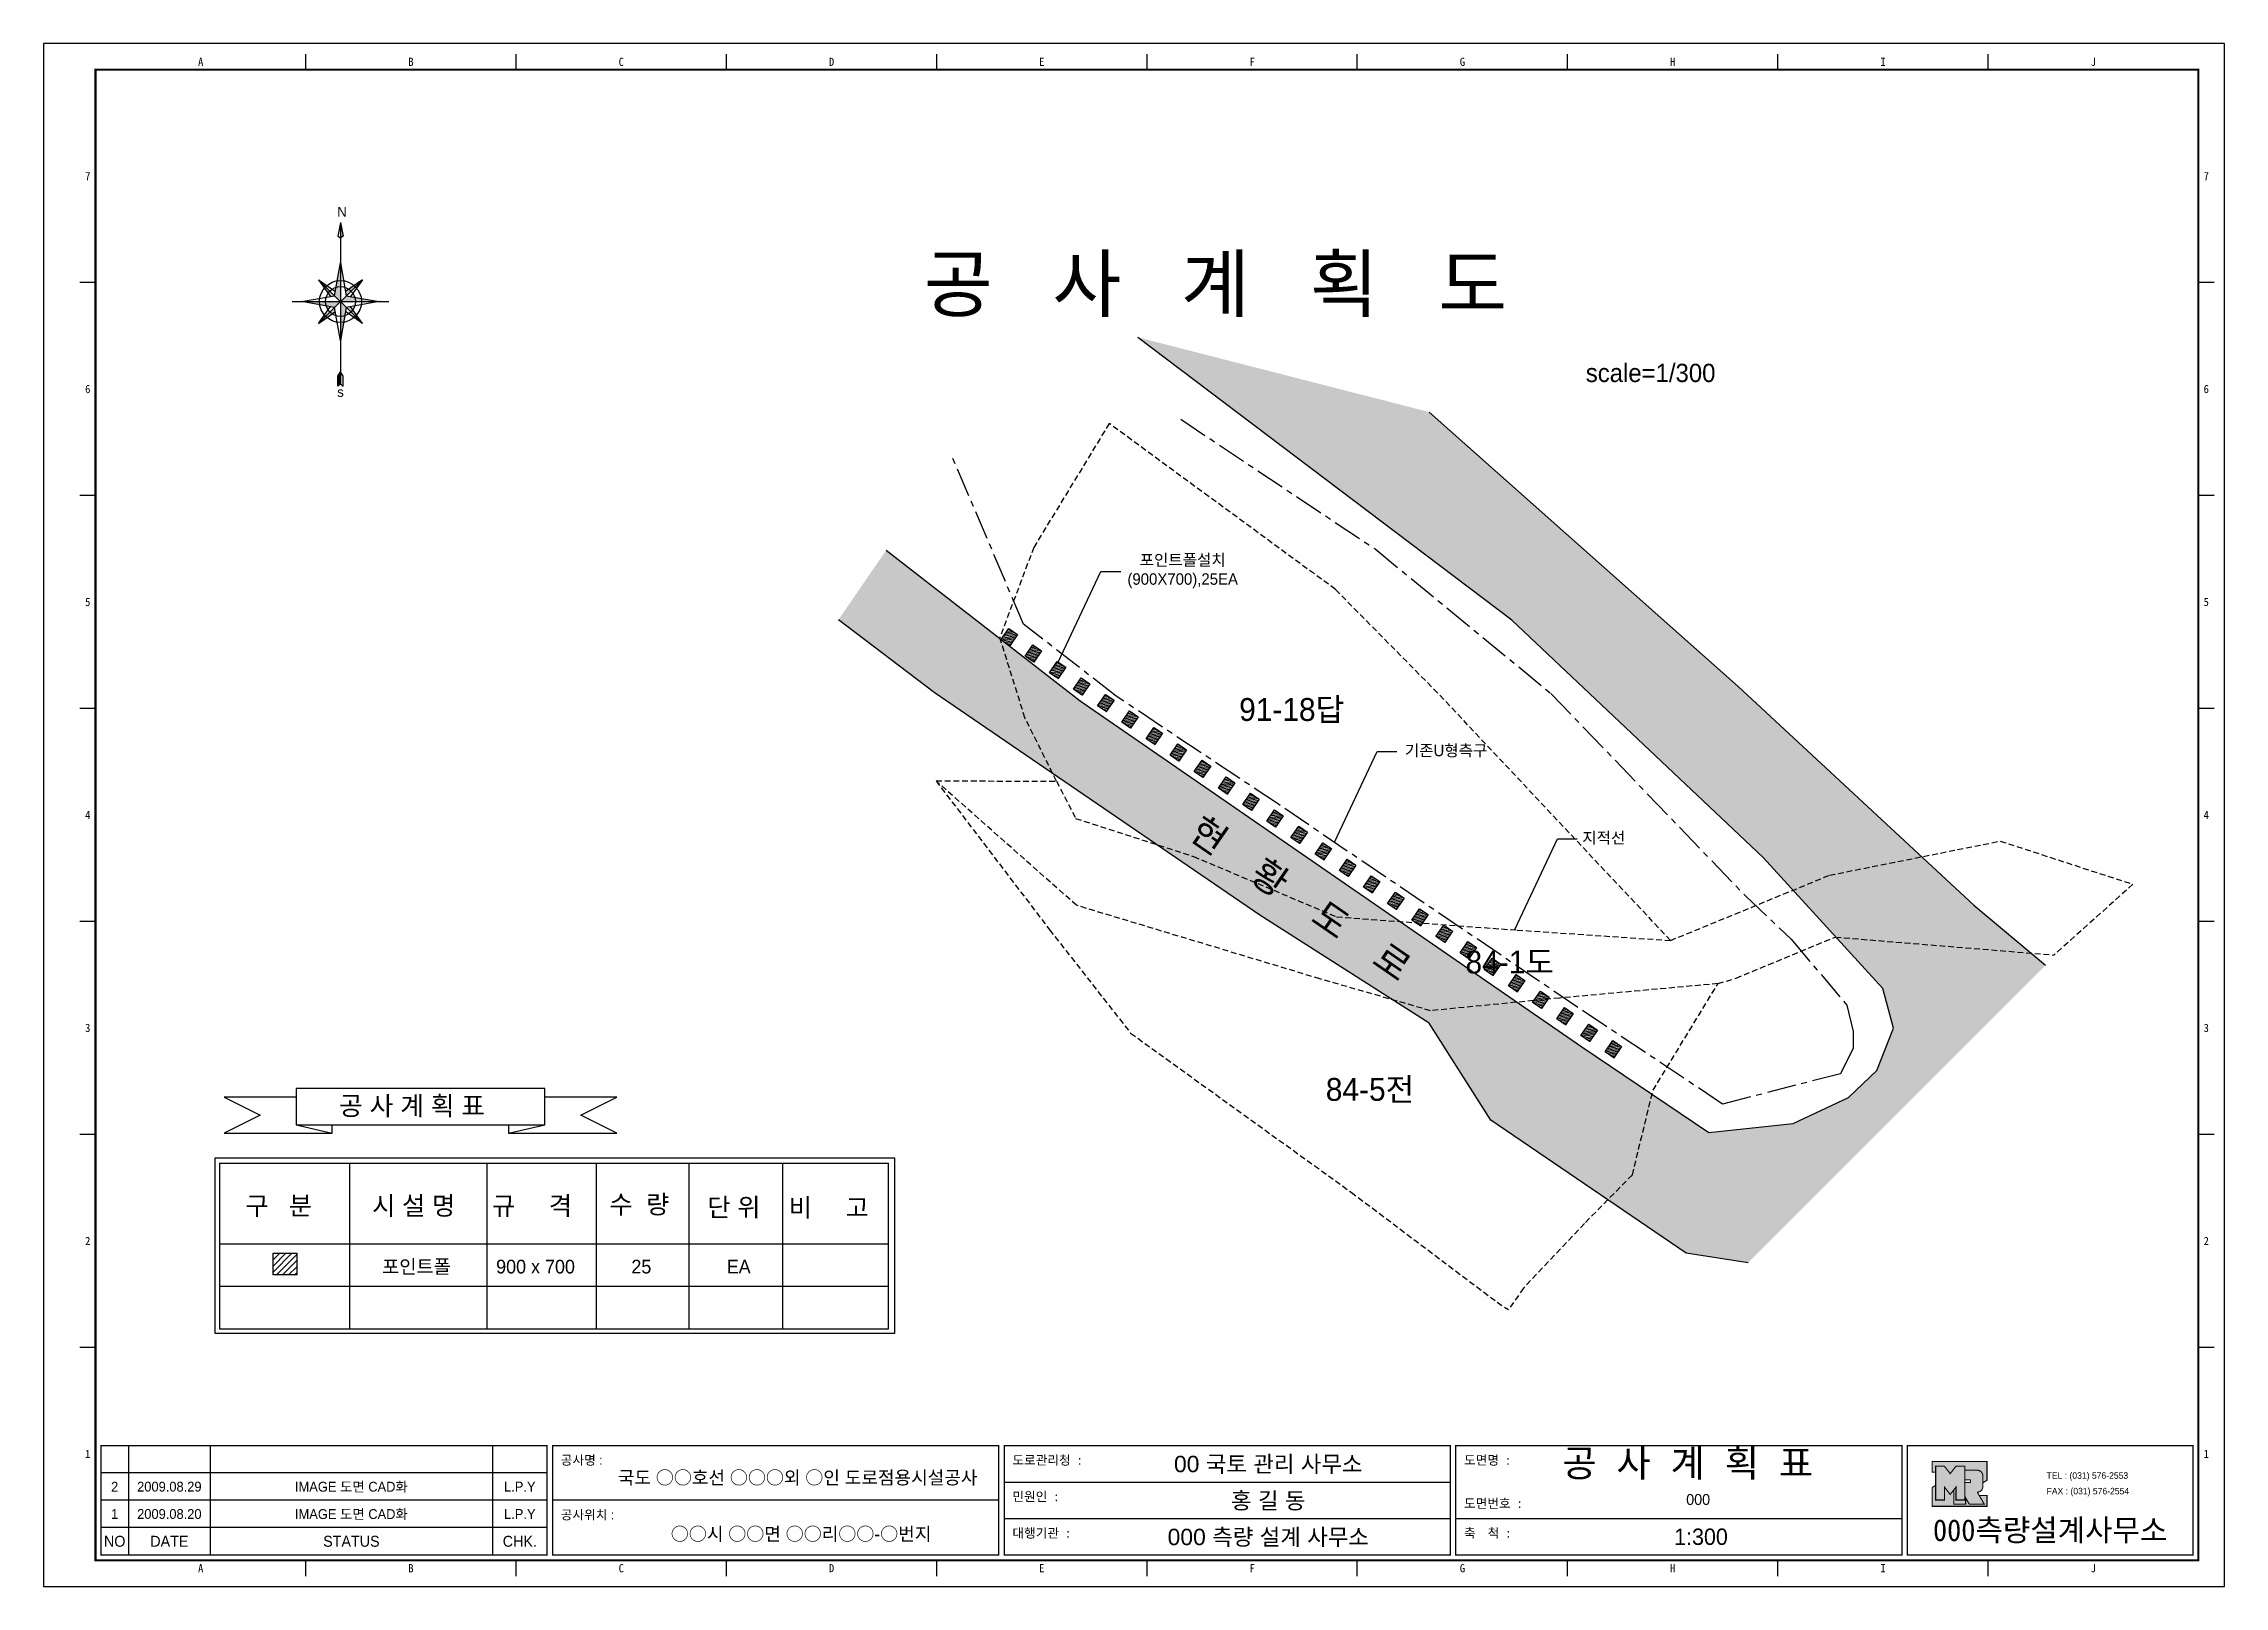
# Model space of a CAD drawing. Extents: x 1135 to 1612, y 46 to 384.
import ezdxf
from ezdxf.enums import TextEntityAlignment as Align

# ---------------------------------------------------------------- set-up
doc = ezdxf.new("R2010")
doc.units = 0
doc.header["$MEASUREMENT"] = 0
doc.linetypes.add('CENTER', pattern=[50.8, 31.75, -6.35, 6.35, -6.35])
doc.linetypes.add('HIDDEN', pattern=[9.525, 6.35, -3.175])
doc.layers.get('0').update_dxf_attribs({"linetype": 'CONTINUOUS'})
for name, color, linetype in [('CZ-LIN1-0007', 7, 'CONTINUOUS'), ('CZ-LINE-0001', 7, 'CONTINUOUS'), ('CZ-TEXT-BOX0', 7, 'CONTINUOUS'), ('TITLE', 7, 'CONTINUOUS'), ('글', 7, 'CONTINUOUS'), ('도로해치', 8, 'CONTINUOUS'), ('지번', 7, 'CONTINUOUS'), ('지적선', 7, 'HIDDEN'), ('현황선', 3, 'CONTINUOUS')]:
    doc.layers.add(name, color=color, linetype=linetype)
doc.styles.get("Standard").update_dxf_attribs({"font": 'KOSDICES', "bigfont": 'KOSDICHS'})
doc.styles.add('견고딕', font='arial.ttf')
doc.styles.add('돋움', font='')
doc.styles.add('돋음체', font='')
doc.styles.get('돋움').set_extended_font_data('Dotum')
doc.styles.get('돋음체').set_extended_font_data('DotumChe')
pattern_1 = [(0, (55.7741, 1310.8079), (0.375, 0.75), [0, -0.75])]

# ---------------------------------------------------------------- blocks, each defined once
blk = doc.blocks.new('5465')
h = blk.add_hatch(color=256)
h.paths.add_polyline_path([(-161.34, 1008.7), (-160.77, 1009.06), (-161.34, 1012.05)])
h.paths.add_polyline_path([(-161.34, 1003.27), (-162.61, 996.05), (-161.34, 994.78)])
h.paths.add_polyline_path([(-161.34, 994.78), (-169.83, 994.78), (-162.61, 993.5)])
h.paths.add_polyline_path([(-161.34, 994.78), (-161.34, 986.28), (-160.06, 993.5)])
h.paths.add_polyline_path([(-161.34, 994.78), (-152.84, 994.78), (-160.06, 996.05)])
h.paths.add_polyline_path([(-160.06, 996.05), (-156.55, 999.56), (-160.22, 996.95)])
h.paths.add_polyline_path([(-162.61, 996.05), (-166.12, 999.56), (-163.51, 995.89)])
h.paths.add_polyline_path([(-162.61, 993.5), (-166.12, 989.99), (-162.45, 992.6)])
h.paths.add_polyline_path([(-160.06, 993.5), (-156.55, 989.99), (-159.16, 993.66)])
blk.add_hatch(color=256).paths.add_polyline_path([(-161.34, 979.41), (-161.94, 978.46), (-161.94, 976.26), (-161.34, 976.78)])
for p, q in [((-161.34, 1012.05), (-161.34, 986.28)), ((-161.34, 1003.27), (-160.06, 996.05)), ((-156.55, 989.99), (-166.12, 999.56)), ((-166.12, 989.99), (-156.55, 999.56)), ((-169.83, 994.78), (-162.61, 996.05)), ((-162.61, 993.5), (-169.83, 994.78)), ((-169.83, 994.78), (-152.84, 994.78)), ((-161.34, 986.28), (-162.61, 993.5)), ((-160.06, 993.5), (-161.34, 986.28)), ((-160.06, 996.05), (-152.84, 994.78)), ((-152.84, 994.78), (-160.06, 993.5)), ((-161.34, 986.28), (-161.34, 983.37)), ((-161.34, 983.37), (-161.34, 976.78))]:
    blk.add_line(p, q)
for points in [[(-161.34, 1012.05), (-161.91, 1009.06), (-161.34, 1008.7)], [(-161.34, 1012.05), (-160.77, 1009.06), (-161.34, 1008.7)], [(-162.61, 996.05), (-161.34, 1003.27)], [(-166.12, 999.56), (-162.45, 996.95)], [(-166.12, 999.56), (-163.51, 995.89)], [(-156.55, 999.56), (-160.22, 996.95)], [(-156.55, 999.56), (-159.16, 995.89)], [(-166.12, 989.99), (-163.51, 993.66)], [(-166.12, 989.99), (-162.45, 992.6)], [(-156.55, 989.99), (-160.22, 992.6)], [(-156.55, 989.99), (-159.16, 993.66)], [(-161.34, 976.78), (-161.94, 976.26), (-161.94, 978.46), (-161.34, 979.41)], [(-161.34, 976.78), (-160.74, 976.26), (-160.74, 978.46), (-161.34, 979.41)]]:
    blk.add_lwpolyline(points)
at = {"linetype": 'Continuous'}
blk.add_lwpolyline([(-171.94, 994.78), (-150.74, 994.78)], dxfattribs=at)
for radius in [4.6, 3.26]:
    blk.add_circle((-161.34, 994.78), radius, dxfattribs=at)
for s, height, p in [('N', 2.14, (-162.04, 1013.34)), ('s ', 2.136, (-162.04, 973.93))]:
    blk.add_text(s, height=height).set_placement(p)

msp = doc.modelspace()

# ---------------------------------------------------------------- hatches: boundary and pattern name
at = {"layer": 'CZ-LIN1-0007'}
h = msp.add_hatch(dxfattribs=at)
h.set_pattern_fill('ANSI31', color=1, scale=0.1, angle=-34.2755, style=0)
h.set_pattern_definition([(10.72455, (661.78318, 1388.88033), (-0.05908282, 0.31195428), [])])
h.paths.add_polyline_path([(1347.56, 254.47), (1345.66, 255.77), (1343.97, 253.29), (1345.87, 251.99)])
h = msp.add_hatch(dxfattribs=at)
h.set_pattern_fill('ANSI31', color=1, scale=0.1, angle=-34.2755, style=0)
h.set_pattern_definition([(10.72455, (667.07074, 1385.27454), (-0.05908282, 0.31195428), [])])
h.paths.add_polyline_path([(1352.85, 250.87), (1350.95, 252.16), (1349.26, 249.68), (1351.16, 248.39)])
h = msp.add_hatch(dxfattribs=at)
h.set_pattern_fill('ANSI31', color=1, scale=0.1, angle=-34.2755, style=0)
h.set_pattern_definition([(10.72455, (672.3583, 1381.66875), (-0.05908282, 0.31195428), [])])
h.paths.add_polyline_path([(1358.14, 247.26), (1356.24, 248.56), (1354.55, 246.08), (1356.45, 244.78)])
h = msp.add_hatch(dxfattribs=at)
h.set_pattern_fill('ANSI31', color=1, scale=0.1, angle=-34.2755, style=0)
h.set_pattern_definition([(10.72455, (677.64586, 1378.06296), (-0.05908282, 0.31195428), [])])
h.paths.add_polyline_path([(1363.42, 243.66), (1361.52, 244.95), (1359.83, 242.47), (1361.73, 241.18)])
h = msp.add_hatch(dxfattribs=at)
h.set_pattern_fill('ANSI31', color=1, scale=0.1, angle=-34.2755, style=0)
h.set_pattern_definition([(10.72455, (682.9334, 1374.45717), (-0.05908282, 0.31195428), [])])
h.paths.add_polyline_path([(1368.71, 240.05), (1366.81, 241.35), (1365.12, 238.87), (1367.02, 237.57)])
h = msp.add_hatch(dxfattribs=at)
h.set_pattern_fill('ANSI31', color=1, scale=0.1, angle=-34.2755, style=0)
h.set_pattern_definition([(10.72455, (688.22097, 1370.85137), (-0.05908282, 0.31195428), [])])
h.paths.add_polyline_path([(1374, 236.44), (1372.1, 237.74), (1370.41, 235.26), (1372.31, 233.97)])
h = msp.add_hatch(dxfattribs=at)
h.set_pattern_fill('ANSI31', color=1, scale=0.1, angle=-34.2755, style=0)
h.set_pattern_definition([(10.72455, (693.50853, 1367.24558), (-0.05908282, 0.31195428), [])])
h.paths.add_polyline_path([(1379.29, 232.84), (1377.39, 234.13), (1375.7, 231.65), (1377.6, 230.36)])
h = msp.add_hatch(dxfattribs=at)
h.set_pattern_fill('ANSI31', color=1, scale=0.1, angle=-34.2755, style=0)
h.set_pattern_definition([(10.72455, (698.7961, 1363.6398), (-0.05908282, 0.31195428), [])])
h.paths.add_polyline_path([(1384.57, 229.23), (1382.67, 230.53), (1380.98, 228.05), (1382.88, 226.75)])
h = msp.add_hatch(dxfattribs=at)
h.set_pattern_fill('ANSI31', color=1, scale=0.1, angle=-34.2755, style=0)
h.set_pattern_definition([(10.72455, (704.08365, 1360.034), (-0.05908282, 0.31195428), [])])
h.paths.add_polyline_path([(1389.86, 225.63), (1387.96, 226.92), (1386.27, 224.44), (1388.17, 223.15)])
h = msp.add_hatch(dxfattribs=at)
h.set_pattern_fill('ANSI31', color=1, scale=0.1, angle=-34.2755, style=0)
h.set_pattern_definition([(10.72455, (709.3712, 1356.4282), (-0.05908282, 0.31195428), [])])
h.paths.add_polyline_path([(1395.15, 222.02), (1393.25, 223.32), (1391.56, 220.84), (1393.46, 219.54)])
h = msp.add_hatch(dxfattribs=at)
h.set_pattern_fill('ANSI31', color=1, scale=0.1, angle=-34.2755, style=0)
h.set_pattern_definition([(10.72455, (714.65876, 1352.82242), (-0.05908282, 0.31195428), [])])
h.paths.add_polyline_path([(1400.44, 218.42), (1398.54, 219.71), (1396.85, 217.23), (1398.75, 215.94)])
h = msp.add_hatch(dxfattribs=at)
h.set_pattern_fill('ANSI31', color=1, scale=0.1, angle=-34.2755, style=0)
h.set_pattern_definition([(10.72455, (719.94632, 1349.21663), (-0.05908282, 0.31195428), [])])
h.paths.add_polyline_path([(1405.72, 214.81), (1403.82, 216.1), (1402.13, 213.63), (1404.03, 212.33)])
h = msp.add_hatch(dxfattribs=at)
h.set_pattern_fill('ANSI31', color=1, scale=0.1, angle=-34.2755, style=0)
h.set_pattern_definition([(10.72455, (725.23388, 1345.61084), (-0.05908282, 0.31195428), [])])
h.paths.add_polyline_path([(1411.01, 211.2), (1409.11, 212.5), (1407.42, 210.02), (1409.32, 208.72)])
h = msp.add_hatch(dxfattribs=at)
h.set_pattern_fill('ANSI31', color=1, scale=0.1, angle=-34.2755, style=0)
h.set_pattern_definition([(10.72455, (730.52144, 1342.00505), (-0.05908282, 0.31195428), [])])
h.paths.add_polyline_path([(1416.3, 207.6), (1414.4, 208.89), (1412.71, 206.41), (1414.61, 205.12)])
h = msp.add_hatch(dxfattribs=at)
h.set_pattern_fill('ANSI31', color=1, scale=0.1, angle=-34.2755, style=0)
h.set_pattern_definition([(10.72455, (735.809, 1338.39925), (-0.05908282, 0.31195428), [])])
h.paths.add_polyline_path([(1421.59, 203.99), (1419.69, 205.29), (1418, 202.81), (1419.9, 201.51)])
h = msp.add_hatch(dxfattribs=at)
h.set_pattern_fill('ANSI31', color=1, scale=0.1, angle=-34.2755, style=0)
h.set_pattern_definition([(10.72455, (741.09655, 1334.79346), (-0.05908282, 0.31195428), [])])
h.paths.add_polyline_path([(1426.87, 200.39), (1424.97, 201.68), (1423.28, 199.2), (1425.18, 197.91)])
h = msp.add_hatch(dxfattribs=at)
h.set_pattern_fill('ANSI31', color=1, scale=0.1, angle=-34.2755, style=0)
h.set_pattern_definition([(10.72455, (746.3841, 1331.18767), (-0.05908282, 0.31195428), [])])
h.paths.add_polyline_path([(1432.16, 196.78), (1430.26, 198.08), (1428.57, 195.6), (1430.47, 194.3)])
h = msp.add_hatch(dxfattribs=at)
h.set_pattern_fill('ANSI31', color=1, scale=0.1, angle=-34.2755, style=0)
h.set_pattern_definition([(10.72455, (751.67167, 1327.58188), (-0.05908282, 0.31195428), [])])
h.paths.add_polyline_path([(1437.45, 193.17), (1435.55, 194.47), (1433.86, 191.99), (1435.76, 190.7)])
h = msp.add_hatch(dxfattribs=at)
h.set_pattern_fill('ANSI31', color=1, scale=0.1, angle=-34.2755, style=0)
h.set_pattern_definition([(10.72455, (756.95923, 1323.9761), (-0.05908282, 0.31195428), [])])
h.paths.add_polyline_path([(1442.74, 189.57), (1440.84, 190.86), (1439.15, 188.39), (1441.05, 187.09)])
h = msp.add_hatch(dxfattribs=at)
h.set_pattern_fill('ANSI31', color=1, scale=0.1, angle=-34.2755, style=0)
h.set_pattern_definition([(10.72455, (762.2468, 1320.3703), (-0.05908282, 0.31195428), [])])
h.paths.add_polyline_path([(1448.02, 185.96), (1446.12, 187.26), (1444.43, 184.78), (1446.33, 183.48)])
h = msp.add_hatch(dxfattribs=at)
h.set_pattern_fill('ANSI31', color=1, scale=0.1, angle=-34.2755, style=0)
h.set_pattern_definition([(10.72455, (767.53434, 1316.7645), (-0.05908282, 0.31195428), [])])
h.paths.add_polyline_path([(1453.31, 182.36), (1451.41, 183.65), (1449.72, 181.17), (1451.62, 179.88)])
h = msp.add_hatch(dxfattribs=at)
h.set_pattern_fill('ANSI31', color=1, scale=0.1, angle=-34.2755, style=0)
h.set_pattern_definition([(10.72455, (772.8219, 1313.15872), (-0.05908282, 0.31195428), [])])
h.paths.add_polyline_path([(1458.6, 178.75), (1456.7, 180.05), (1455.01, 177.57), (1456.91, 176.27)])
h = msp.add_hatch(dxfattribs=at)
h.set_pattern_fill('ANSI31', color=1, scale=0.1, angle=-34.2755, style=0)
h.set_pattern_definition([(10.72455, (778.10946, 1309.55293), (-0.05908282, 0.31195428), [])])
h.paths.add_polyline_path([(1463.89, 175.15), (1461.99, 176.44), (1460.3, 173.96), (1462.2, 172.67)])
h = msp.add_hatch(dxfattribs=at)
h.set_pattern_fill('ANSI31', color=1, scale=0.1, angle=-34.2755, style=0)
h.set_pattern_definition([(10.72455, (783.39702, 1305.94713), (-0.05908282, 0.31195428), [])])
h.paths.add_polyline_path([(1469.17, 171.54), (1467.27, 172.84), (1465.58, 170.36), (1467.49, 169.06)])
h = msp.add_hatch(dxfattribs=at)
h.set_pattern_fill('ANSI31', color=1, scale=0.1, angle=-34.2755, style=0)
h.set_pattern_definition([(10.72455, (788.68458, 1302.34134), (-0.05908282, 0.31195428), [])])
h.paths.add_polyline_path([(1474.46, 167.93), (1472.56, 169.23), (1470.87, 166.75), (1472.77, 165.46)])
h = msp.add_hatch(dxfattribs=at)
h.set_pattern_fill('ANSI31', color=1, scale=0.1, angle=-34.2755, style=0)
h.set_pattern_definition([(10.72455, (793.97213, 1298.73555), (-0.05908282, 0.31195428), [])])
h.paths.add_polyline_path([(1479.75, 164.33), (1477.85, 165.62), (1476.16, 163.14), (1478.06, 161.85)])
h = msp.add_hatch(dxfattribs=at)
h.set_pattern_fill('ANSI31', color=1, scale=7.5, style=0)
h.set_pattern_definition([(45, (80.8047, 1893.4147), (-0.6629126, 0.6629126), [])])
h.paths.add_polyline_path([(1189.88, 119.1), (1184.72, 119.1), (1184.72, 114.36), (1189.88, 114.36)])
at = {"layer": 'TITLE', "ltscale": 150}
h = msp.add_hatch(color=8, dxfattribs=at)
edge = h.paths.add_edge_path()
edge.add_line((1559.71, 73.57), (1547.69, 73.57))
edge.add_line((1547.69, 73.57), (1547.69, 71.22))
edge.add_line((1547.69, 71.22), (1548.48, 71.22))
edge.add_line((1548.48, 71.22), (1548.48, 72.54))
edge.add_line((1548.48, 72.54), (1550.39, 72.54))
edge.add_line((1550.39, 72.54), (1551.66, 70.91))
edge.add_line((1551.66, 70.91), (1552.93, 72.54))
edge.add_line((1552.93, 72.54), (1554.84, 72.54))
edge.add_line((1554.84, 72.54), (1554.84, 71.65))
edge.add_line((1554.84, 71.65), (1557.59, 71.65))
edge.add_arc((1557.59, 70.44), 1.2, 0, 90, ccw=False)
edge.add_line((1558.79, 70.44), (1558.79, 68.9))
edge.add_line((1558.79, 68.9), (1559.71, 69.47))
edge.add_line((1559.71, 69.47), (1559.71, 73.57))
h.paths.add_polyline_path([(1552.43, 67.34), (1551.66, 66.35), (1550.39, 67.98), (1550.39, 65.15), (1548.48, 65.15), (1548.48, 68.36), (1547.69, 67.87), (1547.69, 63.77), (1559.71, 63.77), (1559.71, 66.12), (1558.02, 66.12), (1559.1, 64.25), (1555.83, 64.25), (1555.04, 65.62), (1555.04, 64.25), (1552.43, 64.25)])
msp.add_hatch(color=5, dxfattribs=at).paths.add_polyline_path([(1554.84, 72.54), (1552.93, 72.54), (1551.66, 70.91), (1550.39, 72.54), (1548.48, 72.54), (1548.48, 65.15), (1550.39, 65.15), (1550.39, 67.98), (1551.66, 66.35), (1552.93, 67.98), (1552.93, 65.15), (1554.84, 65.15)])
h = msp.add_hatch(color=161, dxfattribs=at)
edge = h.paths.add_edge_path()
edge.add_arc((1557.59, 70.44), 1.2, 360, 450)
edge.add_line((1557.59, 71.65), (1554.84, 71.65))
edge.add_line((1554.84, 71.65), (1554.84, 69.56))
edge.add_line((1554.84, 69.56), (1555.96, 69.56))
edge.add_arc((1555.96, 69.43), 0.127, 0, 90, ccw=False)
edge.add_line((1556.09, 69.43), (1556.09, 69.08))
edge.add_arc((1555.96, 69.08), 0.127, -90, 0, ccw=False)
edge.add_line((1555.96, 68.95), (1554.84, 68.95))
edge.add_line((1554.84, 68.95), (1554.84, 65.15))
edge.add_line((1554.84, 65.15), (1552.93, 65.15))
edge.add_line((1552.93, 65.15), (1552.93, 67.98))
edge.add_line((1552.93, 67.98), (1552.43, 67.34))
edge.add_line((1552.43, 67.34), (1552.43, 64.25))
edge.add_line((1552.43, 64.25), (1555.04, 64.25))
edge.add_line((1555.04, 64.25), (1555.04, 65.62))
edge.add_line((1555.04, 65.62), (1555.83, 64.25))
edge.add_line((1555.83, 64.25), (1559.1, 64.25))
edge.add_line((1559.1, 64.25), (1557.59, 66.86))
edge.add_arc((1557.59, 68.07), 1.2, 270, 360)
edge.add_line((1558.79, 68.07), (1558.79, 70.44))
at = {"layer": '도로해치'}
h = msp.add_hatch(dxfattribs=at)
h.set_pattern_fill('DOTS', color=256, scale=12, style=0)
h.set_pattern_definition(pattern_1)
h.paths.add_polyline_path([(1437.64, 303.1), (1373.93, 319.43), (1455.77, 257.6), (1493.31, 222.15), (1507.72, 240.85), (1505.3, 243.09)])
h = msp.add_hatch(dxfattribs=at)
h.set_pattern_fill('DOTS', color=256, scale=12, style=0)
h.set_pattern_definition(pattern_1)
h.paths.add_polyline_path([(1457.17, 173.86), (1361.33, 239.96), (1318.86, 272.88), (1308.4, 257.64), (1329.37, 241.76), (1400.58, 193.04), (1437.68, 169.4), (1444.23, 159.11)])
h.paths.add_polyline_path([(1383.94, 220.33), (1440.72, 181.16), (1434.78, 172.54), (1377.99, 211.71)], flags=24)
h = msp.add_hatch(dxfattribs=at)
h.set_pattern_fill('DOTS', color=256, scale=12, style=0)
h.set_pattern_definition(pattern_1)
h.paths.add_polyline_path([(1572.53, 182.14), (1556.85, 195.21), (1507.72, 240.85), (1493.31, 222.15), (1510.76, 205.68), (1536.88, 177.03), (1539.24, 168.33), (1535.61, 159.09), (1529.38, 153.2), (1517.29, 147.48), (1498.81, 145.52), (1471.05, 164.29), (1457.17, 173.86), (1444.23, 159.11), (1451.15, 148.23), (1493.92, 119.13), (1507.43, 117.02)])

# ---------------------------------------------------------------- linework, layer by layer
for p, q in [((1172.97, 138.81), (1319.39, 138.81)), ((1172.97, 138.81), (1172.97, 102.61)), ((1201.42, 138.81), (1201.42, 102.61)), ((1231.46, 138.81), (1231.46, 102.61)), ((1255.41, 138.81), (1255.41, 102.61)), ((1275.68, 138.81), (1275.68, 102.61)), ((1296.19, 138.81), (1296.19, 102.61)), ((1319.39, 102.61), (1319.39, 138.81)), ((1172.97, 121.17), (1319.39, 121.17)), ((1172.97, 111.89), (1319.39, 111.89)), ((1172.97, 102.61), (1319.39, 102.61))]:
    msp.add_line(p, q)
for points in [[(1189.75, 153.22), (1173.98, 153.22), (1181.87, 149.28), (1173.98, 145.34), (1197.64, 145.34), (1197.64, 147.23)], [(1236.24, 147.23), (1236.24, 145.34), (1259.9, 145.34), (1252.01, 149.28), (1259.9, 153.22), (1244.13, 153.22)], [(1189.75, 147.23), (1197.64, 145.34)], [(1236.24, 145.34), (1244.13, 147.23)]]:
    msp.add_lwpolyline(points)
for points in [[(1244.13, 155.12), (1189.75, 155.12), (1189.75, 147.23), (1244.13, 147.23)], [(1172.02, 140), (1320.7, 140), (1320.7, 101.59), (1172.02, 101.59)]]:
    msp.add_lwpolyline(points, close=True)
at = {"layer": 'CZ-LIN1-0007', "color": 1}
for points in [[(1345.66, 255.77), (1347.56, 254.47), (1345.87, 251.99), (1343.97, 253.29)], [(1350.95, 252.16), (1352.85, 250.87), (1351.16, 248.39), (1349.26, 249.68)], [(1356.24, 248.56), (1358.14, 247.26), (1356.45, 244.78), (1354.55, 246.08)], [(1361.52, 244.95), (1363.42, 243.66), (1361.73, 241.18), (1359.83, 242.47)], [(1366.81, 241.35), (1368.71, 240.05), (1367.02, 237.57), (1365.12, 238.87)], [(1372.1, 237.74), (1374, 236.44), (1372.31, 233.97), (1370.41, 235.26)], [(1377.39, 234.13), (1379.29, 232.84), (1377.6, 230.36), (1375.7, 231.65)], [(1382.67, 230.53), (1384.57, 229.23), (1382.88, 226.75), (1380.98, 228.05)], [(1387.96, 226.92), (1389.86, 225.63), (1388.17, 223.15), (1386.27, 224.44)], [(1393.25, 223.32), (1395.15, 222.02), (1393.46, 219.54), (1391.56, 220.84)], [(1398.54, 219.71), (1400.44, 218.42), (1398.75, 215.94), (1396.85, 217.23)], [(1403.82, 216.1), (1405.72, 214.81), (1404.03, 212.33), (1402.13, 213.63)], [(1409.11, 212.5), (1411.01, 211.2), (1409.32, 208.72), (1407.42, 210.02)], [(1414.4, 208.89), (1416.3, 207.6), (1414.61, 205.12), (1412.71, 206.41)], [(1419.69, 205.29), (1421.59, 203.99), (1419.9, 201.51), (1418, 202.81)], [(1424.97, 201.68), (1426.87, 200.39), (1425.18, 197.91), (1423.28, 199.2)], [(1430.26, 198.08), (1432.16, 196.78), (1430.47, 194.3), (1428.57, 195.6)], [(1435.55, 194.47), (1437.45, 193.17), (1435.76, 190.7), (1433.86, 191.99)], [(1440.84, 190.86), (1442.74, 189.57), (1441.05, 187.09), (1439.15, 188.39)], [(1446.12, 187.26), (1448.02, 185.96), (1446.33, 183.48), (1444.43, 184.78)], [(1451.41, 183.65), (1453.31, 182.36), (1451.62, 179.88), (1449.72, 181.17)], [(1456.7, 180.05), (1458.6, 178.75), (1456.91, 176.27), (1455.01, 177.57)], [(1461.99, 176.44), (1463.89, 175.15), (1462.2, 172.67), (1460.3, 173.96)], [(1467.27, 172.84), (1469.17, 171.54), (1467.49, 169.06), (1465.58, 170.36)], [(1472.56, 169.23), (1474.46, 167.93), (1472.77, 165.46), (1470.87, 166.75)], [(1477.85, 165.62), (1479.75, 164.33), (1478.06, 161.85), (1476.16, 163.14)], [(1184.72, 119.1), (1189.88, 119.1), (1189.88, 114.36), (1184.72, 114.36)]]:
    msp.add_lwpolyline(points, close=True, dxfattribs=at)
at = {"layer": 'CZ-LINE-0001'}
for points in [[(1356.48, 248.39), (1365.83, 268.22), (1370.16, 268.22)], [(1416.93, 209.03), (1426.28, 228.86), (1430.6, 228.86)], [(1456.38, 189.93), (1465.74, 209.76), (1470.06, 209.76)]]:
    msp.add_lwpolyline(points, dxfattribs=at)
at = {"layer": 'TITLE', "color": 7, "linetype": 'Continuous'}
for p, q in [((1191.87, 377.99), (1191.87, 381.39)), ((1237.88, 377.99), (1237.88, 381.39)), ((1283.89, 377.99), (1283.89, 381.39)), ((1329.91, 377.99), (1329.91, 381.39)), ((1375.92, 377.99), (1375.92, 381.39)), ((1421.93, 377.99), (1421.93, 381.39)), ((1467.94, 377.99), (1467.94, 381.39)), ((1513.95, 377.99), (1513.95, 381.39)), ((1559.96, 377.99), (1559.96, 381.39)), ((1145.86, 331.41), (1142.45, 331.41)), ((1609.38, 331.41), (1605.97, 331.41)), ((1145.86, 284.83), (1142.45, 284.83)), ((1609.38, 284.83), (1605.97, 284.83)), ((1145.86, 238.25), (1142.45, 238.25)), ((1609.38, 238.25), (1605.97, 238.25)), ((1145.86, 191.67), (1142.45, 191.67)), ((1609.38, 191.67), (1605.97, 191.67)), ((1145.86, 145.09), (1142.45, 145.09)), ((1609.38, 145.09), (1605.97, 145.09)), ((1145.86, 98.51), (1142.45, 98.51)), ((1609.38, 98.51), (1605.97, 98.51)), ((1191.87, 48.52), (1191.87, 51.93)), ((1237.88, 48.52), (1237.88, 51.93)), ((1283.89, 48.52), (1283.89, 51.93)), ((1329.91, 48.52), (1329.91, 51.93)), ((1375.92, 48.52), (1375.92, 51.93)), ((1421.93, 48.52), (1421.93, 51.93)), ((1467.94, 48.52), (1467.94, 51.93)), ((1513.95, 48.52), (1513.95, 51.93)), ((1559.96, 48.52), (1559.96, 51.93))]:
    msp.add_line(p, q, dxfattribs=at)
at = {"layer": 'TITLE', "ltscale": 150}
for p, q in [((1153.04, 77.04), (1153.04, 53.13)), ((1170.97, 77.04), (1170.97, 53.13)), ((1232.71, 77.04), (1232.71, 53.13)), ((1244.67, 71.06), (1147.06, 71.06)), ((1344.68, 69.07), (1442.29, 69.07)), ((1244.67, 65.08), (1147.06, 65.08)), ((1343.48, 65.08), (1245.87, 65.08)), ((1244.67, 59.11), (1147.06, 59.11)), ((1344.68, 61.1), (1442.29, 61.1)), ((1443.48, 61.1), (1541.1, 61.1))]:
    msp.add_line(p, q, dxfattribs=at)
at = {"layer": 'TITLE'}
msp.add_lwpolyline([(1134.5, 46.26), (1611.65, 46.26), (1611.65, 383.67), (1134.5, 383.67)], close=True, dxfattribs=at)
at = {"layer": 'TITLE', "linetype": 'Continuous', "const_width": 0.454}
msp.add_lwpolyline([(1145.86, 51.93), (1145.86, 377.99), (1605.97, 377.99), (1605.97, 51.93)], close=True, dxfattribs=at)
at = {"layer": 'TITLE', "ltscale": 150}
for points, const_width in [([(1147.06, 77.04), (1244.67, 77.04), (1244.67, 53.13), (1147.06, 53.13)], 0.299), ([(1245.87, 77.04), (1343.48, 77.04), (1343.48, 53.13), (1245.87, 53.13)], 0.299), ([(1344.68, 77.04), (1442.29, 77.04), (1442.29, 53.13), (1344.68, 53.13)], 0.299), ([(1541.1, 53.13), (1443.48, 53.13), (1443.48, 77.04), (1541.1, 77.04)], 0.299), ([(1604.78, 77.04), (1604.78, 53.13), (1542.29, 53.13), (1542.29, 77.04), (1604.78, 77.04)], 0.299), ([(1554.84, 72.54), (1552.93, 72.54), (1551.66, 70.91), (1550.39, 72.54), (1548.48, 72.54), (1548.48, 65.15), (1550.39, 65.15), (1550.39, 67.98), (1551.66, 66.35), (1552.93, 67.98), (1552.93, 65.15), (1554.84, 65.15)], 0.239), ([(1552.43, 67.34), (1551.66, 66.35), (1550.39, 67.98), (1550.39, 65.15), (1548.48, 65.15), (1548.48, 68.36), (1547.69, 67.87), (1547.69, 63.77), (1559.71, 63.77), (1559.71, 66.12), (1558.02, 66.12), (1559.1, 64.25), (1555.83, 64.25), (1555.04, 65.62), (1555.04, 64.25), (1552.43, 64.25)], 0.239)]:
    msp.add_lwpolyline(points, close=True, dxfattribs=dict(at, const_width=const_width))
at = {"layer": 'TITLE', "ltscale": 150, "const_width": 0.239}
for points in [[(1559.71, 73.57), (1547.69, 73.57), (1547.69, 71.22), (1548.48, 71.22), (1548.48, 72.54), (1550.39, 72.54), (1551.66, 70.91), (1552.93, 72.54), (1554.84, 72.54), (1554.84, 71.65), (1557.59, 71.65, -0.414214), (1558.79, 70.44), (1558.79, 68.9), (1559.71, 69.47)], [(1558.79, 70.44, 0.414214), (1557.59, 71.65), (1554.84, 71.65), (1554.84, 69.56), (1555.96, 69.56, -0.414214), (1556.09, 69.43), (1556.09, 69.08, -0.414214), (1555.96, 68.95), (1554.84, 68.95), (1554.84, 65.15), (1552.93, 65.15), (1552.93, 67.98), (1552.43, 67.34), (1552.43, 64.25), (1555.04, 64.25), (1555.04, 65.62), (1555.83, 64.25), (1559.1, 64.25), (1557.59, 66.86, 0.414214), (1558.79, 68.07)]]:
    msp.add_lwpolyline(points, format="xyb", close=True, dxfattribs=at)
at = {"layer": '지적선', "color": 7, "linetype": 'HIDDEN', "ltscale": 0.2}
for points in [[(1367.65, 300.58), (1351.15, 273.5), (1343.71, 253.79)], [(1490.47, 187.51), (1439.5, 241.66), (1417.14, 264.3), (1367.65, 300.58)], [(1329.76, 222.42), (1356.13, 222.37), (1349.21, 236.2), (1343.71, 253.79)], [(1500.86, 178.09), (1466.18, 174.92), (1437.96, 172.16), (1413.75, 179.12), (1360.5, 195.21), (1329.76, 222.42), (1354.61, 189.86), (1372.34, 167.24), (1420.62, 132.45), (1452.53, 108.4), (1454.99, 106.78)], [(1356.13, 222.37), (1360.3, 214.23), (1386.1, 205.9), (1417.4, 192.68), (1456.89, 189.8), (1490.47, 187.51), (1525.26, 201.8), (1562.59, 209.25), (1591.64, 199.82)], [(1591.64, 199.82), (1574.36, 184.34)], [(1482.12, 136.27), (1486.64, 154.78), (1500.86, 178.09), (1504.82, 179.29), (1526.5, 188.26), (1574.36, 184.34)], [(1482.12, 136.27), (1471.63, 125.62), (1458.26, 111.46), (1454.99, 106.78)]]:
    msp.add_lwpolyline(points, dxfattribs=at)
at = {"layer": '현황선', "color": 3}
for points in [[(1318.86, 272.88), (1361.33, 239.96), (1471.05, 164.29), (1498.81, 145.52), (1517.29, 147.48), (1529.38, 153.2), (1535.61, 159.09), (1539.24, 168.33), (1536.88, 177.03), (1510.76, 205.68), (1455.77, 257.6), (1373.93, 319.43)], [(1437.64, 303.1), (1505.3, 243.09), (1556.85, 195.21), (1572.53, 182.14)], [(1507.43, 117.02), (1493.92, 119.13), (1451.15, 148.23), (1437.68, 169.4), (1400.58, 193.04), (1329.37, 241.76), (1308.4, 257.64)]]:
    msp.add_lwpolyline(points, dxfattribs=at)
at = {"layer": '현황선', "color": 3, "linetype": 'CENTER', "ltscale": 0.2}
msp.add_lwpolyline([(1383.29, 301.5), (1425.85, 273.14), (1464.26, 241.57), (1506.86, 197.26), (1516.84, 187.81), (1529.05, 173.34), (1530.44, 167.63), (1530.44, 163.93), (1527.66, 158.37), (1501.86, 151.73), (1470.2, 172.88), (1404.67, 217.3), (1369.16, 240.97), (1348.92, 256.72), (1333.13, 293.67)], dxfattribs=at)

# ---------------------------------------------------------------- block references
at = {"linetype": 'Continuous'}
msp.add_blockref('5465', (1360.79, -667.52), dxfattribs=at)

# ---------------------------------------------------------------- texts
at = {"style": '돋움'}
for s, height, p in [('구   분', 4.045, (1178.68, 127.49)), ('시 설 명', 4.045, (1206.37, 127.49)), ('규     격', 4.045, (1232.61, 127.49)), ('수  량', 4.045, (1258.3, 127.78)), ('단 위', 4.045, (1279.72, 127.16)), ('비     고', 4.045, (1297.55, 127.08)), ('포인트폴', 3, (1208.55, 114.69)), ('900 x 700', 3, (1233.51, 114.69)), ('25', 3, (1263.1, 114.69)), ('EA', 3, (1283.96, 114.69))]:
    msp.add_text(s, height=height, dxfattribs=at).set_placement(p)
at = {"layer": 'CZ-LINE-0001', "char_height": 2.5, "attachment_point": 5, "style": '돋움'}
for s, insert in [('포인트폴설치\\P(900X700),25EA', (1383.73, 268.28)), ('기존U형측구', (1441.36, 228.93)), ('지적선', (1475.86, 209.83))]:
    msp.add_mtext(s, dxfattribs=dict(at, insert=insert))
at = {"layer": 'CZ-LINE-0001', "insert": (1409.36, 196.44), "char_height": 6, "attachment_point": 5, "rotation": 325.4057, "style": '돋움'}
msp.add_mtext('현    황    도    로', dxfattribs=at)
at = {"layer": 'CZ-TEXT-BOX0', "style": '돋움'}
for s, height, p in [('공   사   계   획   도', 12, (1390.9, 331.16)), ('scale=1/300', 4, (1486.11, 311.65))]:
    msp.add_text(s, height=height, dxfattribs=at).set_placement(p, align=Align.MIDDLE_CENTER)
at = {"layer": 'TITLE', "color": 3, "linetype": 'Continuous', "style": '돋음체'}
for s, p in [('A', (1168.87, 379.69)), ('B', (1214.88, 379.69)), ('C', (1260.89, 379.69)), ('D', (1306.9, 379.69)), ('E', (1352.91, 379.69)), ('F', (1398.92, 379.69)), ('G', (1444.93, 379.69)), ('H', (1490.95, 379.69)), ('I', (1536.96, 379.69)), ('J', (1582.97, 379.69)), ('7', (1144.16, 354.7)), ('7', (1607.68, 354.7)), ('6', (1144.16, 308.12)), ('6', (1607.68, 308.12)), ('5', (1144.16, 261.54)), ('5', (1607.68, 261.54)), ('4', (1144.16, 214.96)), ('4', (1607.68, 214.96)), ('3', (1144.16, 168.39)), ('3', (1607.68, 168.39)), ('2', (1144.16, 121.81)), ('2', (1607.68, 121.81)), ('1', (1144.16, 75.23)), ('1', (1607.68, 75.23)), ('A', (1168.87, 50.23)), ('B', (1214.88, 50.23)), ('C', (1260.89, 50.23)), ('D', (1306.9, 50.23)), ('E', (1352.91, 50.23)), ('F', (1398.92, 50.23)), ('G', (1444.93, 50.23)), ('H', (1490.95, 50.23)), ('I', (1536.96, 50.23)), ('J', (1582.97, 50.23))]:
    msp.add_text(s, height=1.79, dxfattribs=at).set_placement(p, align=Align.MIDDLE)
at = {"layer": 'TITLE', "color": 7, "linetype": 'Continuous', "style": '돋움'}
msp.add_text('공  사  계  획  표', height=5.9793, dxfattribs=at).set_placement((1494.23, 73.24), align=Align.MIDDLE_CENTER)
at = {"layer": 'TITLE'}
for s, style, p in [('공사명 : ', '돋움', (1247.66, 72.86)), ('도로관리청 :', '돋음체', (1346.47, 72.86)), ('도면명 :', '돋음체', (1445.28, 72.86)), ('민원인 :', '돋음체', (1346.47, 64.89)), ('공사위치 :', '돋움', (1247.66, 60.9)), ('도면번호 :', '돋음체', (1445.28, 63.4)), ('대행기관 :', '돋음체', (1346.47, 56.91)), ('축  척 :', '돋음체', (1445.28, 56.91))]:
    msp.add_text(s, height=2.033, dxfattribs=dict(at, style=style)).set_placement(p)
at = {"layer": 'TITLE', "color": 7, "linetype": 'Continuous'}
for s, height, style, p in [('국도 ○○호선 ○○○외 ○인 도로점용시설공사', 2.8918, '돋움', (1299.48, 70.08)), ('00 국토 관리 사무소', 3.5876, '견고딕', (1402.45, 73.06)), ('홍 길 동', 3.588, '견고딕', (1402.45, 65.08)), ('○○시 ○○면 ○○리○○-○번지', 2.8918, '돋움', (1300.23, 57.76)), ('000 측량 설계 사무소', 3.5876, '견고딕', (1402.45, 57.11))]:
    msp.add_text(s, height=height, dxfattribs=dict(at, style=style)).set_placement(p, align=Align.MIDDLE)
at = {"layer": 'TITLE', "color": 1, "linetype": 'Continuous', "style": '돋움'}
msp.add_text('2', height=2.15, dxfattribs=at).set_placement((1150.05, 68.07), align=Align.MIDDLE)
at = {"layer": 'TITLE', "linetype": 'Continuous', "style": '돋움'}
for s, height, p in [('2009.08.29', 2.153, (1162.01, 68.07)), ('L.P.Y', 2.153, (1238.69, 68.07)), ('1', 2.15, (1150.05, 62.09)), ('2009.08.20', 2.153, (1162.01, 62.09)), ('L.P.Y', 2.153, (1238.69, 62.09)), ('000', 2.392, (1496.51, 65.26)), ('NO', 2.392, (1150.05, 56.12)), ('DATE', 2.392, (1162.01, 56.12)), ('STATUS', 2.392, (1201.84, 56.12)), ('CHK.', 2.392, (1238.69, 56.12)), ('1:300', 3.588, (1497.13, 57.11))]:
    msp.add_text(s, height=height, dxfattribs=at).set_placement(p, align=Align.MIDDLE)
at = {"layer": 'TITLE', "style": '돋움'}
for p in [(1201.84, 68.07), (1201.84, 62.09)]:
    msp.add_text('IMAGE 도면 CAD화', height=2.1525, dxfattribs=at).set_placement(p, align=Align.MIDDLE)
at = {"layer": 'TITLE', "color": 180, "style": '돋움'}
for s, p in [('TEL : (031) 576-2553', (1572.75, 69.78)), ('FAX : (031) 576-2554', (1572.75, 66.37))]:
    msp.add_text(s, height=1.435, dxfattribs=at).set_placement(p)
at = {"layer": 'TITLE', "color": 180, "style": '돋음체'}
msp.add_text('000측량설계사무소', height=4.783, dxfattribs=at).set_placement((1573.54, 56.15), align=Align.CENTER)
at = {"layer": '글', "style": '돋움'}
msp.add_text('공 사 계 획 표', height=4.129, dxfattribs=at).set_placement((1199.16, 149.31))
at = {"layer": '지번', "char_height": 5, "attachment_point": 5, "style": '돋움'}
for s, insert in [('91-18답', (1407.58, 237.82)), ('84-1도', (1455.29, 182.77)), ('84-5전', (1424.72, 154.75))]:
    msp.add_mtext(s, dxfattribs=dict(at, insert=insert))

doc.saveas('drawing.dxf')
